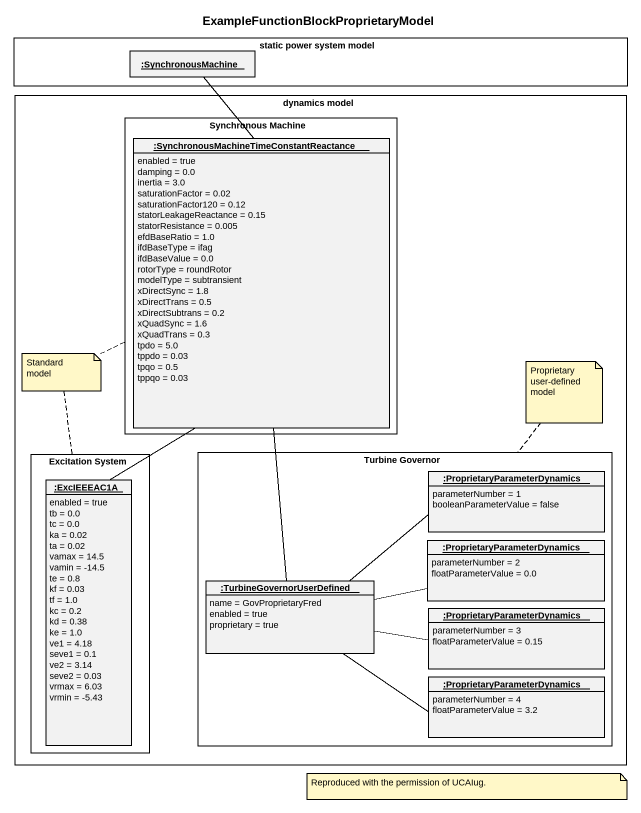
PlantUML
@startuml
title ExampleFunctionBlockProprietaryModel
hide circle
hide empty members
rectangle "static power system model" as static_power_system_model {
  object ":SynchronousMachine" as SynchronousMachine
}
rectangle "dynamics model" as dynamics_model {
  rectangle "Synchronous Machine" as Synchronous_Machine {
    object ":SynchronousMachineTimeConstantReactance" as SynchronousMachineTimeConsta {
      enabled = true
      damping = 0.0
      inertia = 3.0
      saturationFactor = 0.02
      saturationFactor120 = 0.12
      statorLeakageReactance = 0.15
      statorResistance = 0.005
      efdBaseRatio = 1.0
      ifdBaseType = ifag
      ifdBaseValue = 0.0
      rotorType = roundRotor
      modelType = subtransient
      xDirectSync = 1.8
      xDirectTrans = 0.5
      xDirectSubtrans = 0.2
      xQuadSync = 1.6
      xQuadTrans = 0.3
      tpdo = 5.0
      tppdo = 0.03
      tpqo = 0.5
      tppqo = 0.03
    }
  }
  rectangle "Excitation System" as Excitation_System {
    object ":ExcIEEEAC1A" as ExcIEEEAC1A {
      enabled = true
      tb = 0.0
      tc = 0.0
      ka = 0.02
      ta = 0.02
      vamax = 14.5
      vamin = -14.5
      te = 0.8
      kf = 0.03
      tf = 1.0
      kc = 0.2
      kd = 0.38
      ke = 1.0
      ve1 = 4.18
      seve1 = 0.1
      ve2 = 3.14
      seve2 = 0.03
      vrmax = 6.03
      vrmin = -5.43
    }
  }
  rectangle "Turbine Governor" as Turbine_Governor {
    object ":ProprietaryParameterDynamics" as ProprietaryParameterDynamics {
      parameterNumber = 1
      booleanParameterValue = false
    }
    object ":ProprietaryParameterDynamics" as ProprietaryParameterDynamics_2 {
      parameterNumber = 2
      floatParameterValue = 0.0
    }
    object ":TurbineGovernorUserDefined" as TurbineGovernorUserDefined {
      name = GovProprietaryFred
      enabled = true
      proprietary = true
    }
    object ":ProprietaryParameterDynamics" as ProprietaryParameterDynamics_3 {
      parameterNumber = 3
      floatParameterValue = 0.15
    }
    object ":ProprietaryParameterDynamics" as ProprietaryParameterDynamics_4 {
      parameterNumber = 4
      floatParameterValue = 3.2
    }
  }
}
SynchronousMachineTimeConsta -up- SynchronousMachine
ProprietaryParameterDynamics -left- TurbineGovernorUserDefined
ExcIEEEAC1A -up- SynchronousMachineTimeConsta
ProprietaryParameterDynamics_2 -left- TurbineGovernorUserDefined
TurbineGovernorUserDefined -up- SynchronousMachineTimeConsta
ProprietaryParameterDynamics_3 -left- TurbineGovernorUserDefined
ProprietaryParameterDynamics_4 -left- TurbineGovernorUserDefined
note as N1
  Standard model
end note
N1 .. Synchronous_Machine
N1 .. Excitation_System
note top of Turbine_Governor : Proprietary user-defined model
note as N3
  Reproduced with the permission of UCAIug.
end note
@enduml
